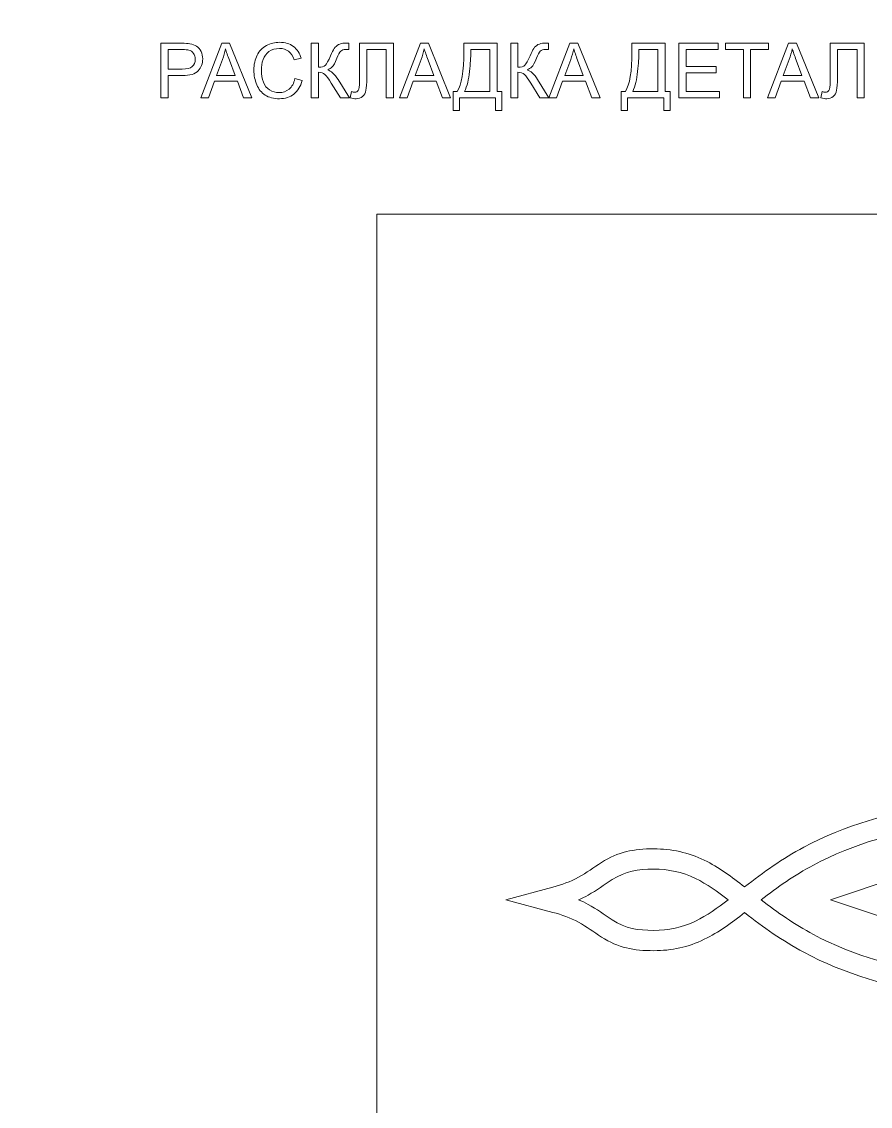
# Model space of a CAD drawing. Header units: millimetres. Extents: x -712 to 738, y -887 to 928.
# Drawn here: x 24.5 to 150.1, y -734.8 to -574.2 of the extents above; entities that cross this region are included whole.
import ezdxf

# ---------------------------------------------------------------- set-up
doc = ezdxf.new("R2010")
doc.units = ezdxf.units.MM
doc.header["$MEASUREMENT"] = 0
doc.layers.add('layer 1', color=7, linetype='Continuous')

msp = doc.modelspace()

# ---------------------------------------------------------------- linework, layer by layer
at = {"layer": 'layer 1', "lineweight": 9}
for points, knots in [([(-681.7377, -887.4186), (-681.7377, -887.4186), (706.7376, -887.4186), (706.7376, -887.4186), (706.7376, -887.4186), (723.657, -887.4186), (737.5, -873.5754), (737.5, -856.6561), (737.5, -856.6561), (737.5, -856.6561), (737.5, 556.8187), (737.5, 556.8187), (737.5, 556.8187), (737.5, 573.7381), (723.657, 587.5812), (706.7376, 587.5812), (706.7376, 587.5812), (706.7376, 587.5812), (-681.7377, 587.5812), (-681.7377, 587.5812), (-681.7377, 587.5812), (-698.657, 587.5812), (-712.5, 573.7381), (-712.5, 556.8187), (-712.5, 556.8187), (-712.5, 556.8187), (-712.5, -856.6561), (-712.5, -856.6561), (-712.5, -856.6561), (-712.5, -873.5754), (-698.657, -887.4186), (-681.7377, -887.4186)], [0, 0, 0, 0, 0.11111111, 0.11111111, 0.11111111, 0.11111111, 0.22222222, 0.22222222, 0.22222222, 0.22222222, 0.33333333, 0.33333333, 0.33333333, 0.33333333, 0.44444444, 0.44444444, 0.44444444, 0.44444444, 0.55555556, 0.55555556, 0.55555556, 0.55555556, 0.66666667, 0.66666667, 0.66666667, 0.66666667, 0.77777778, 0.77777778, 0.77777778, 0.77777778, 1, 1, 1, 1]), ([(77.0649, -882.7402), (77.0649, -882.7402), (537.0649, -882.7402), (537.0649, -882.7402), (537.0649, -882.7402), (537.0649, -882.7402), (537.0649, -602.7402), (537.0649, -602.7402), (537.0649, -602.7402), (537.0649, -602.7402), (77.0649, -602.7402), (77.0649, -602.7402), (77.0649, -602.7402), (77.0649, -602.7402), (77.0649, -882.7402), (77.0649, -882.7402)], [0, 0, 0, 0, 0.2, 0.2, 0.2, 0.2, 0.4, 0.4, 0.4, 0.4, 0.6, 0.6, 0.6, 0.6, 1, 1, 1, 1]), ([(160.0361, -690.192), (160.0361, -690.192), (154.5562, -679.2365), (154.5562, -679.2365), (154.5562, -679.2365), (154.5562, -679.2365), (165.5186, -684.7157), (165.5186, -684.7157), (165.5186, -684.7157), (166.6274, -677.7642), (168.5554, -670.9729), (171.791, -664.9397), (171.791, -664.9397), (173.4936, -661.7649), (175.4693, -658.9936), (177.6601, -656.1786), (177.6601, -656.1786), (176.1891, -654.2993), (174.7439, -652.3634), (173.7098, -650.2229), (173.7098, -650.2229), (172.5522, -647.8268), (172.025, -645.395), (172.025, -642.7351), (172.025, -642.7351), (172.025, -639.7924), (172.4639, -637.4899), (174.0531, -634.9954), (174.0531, -634.9954), (174.7818, -633.8516), (175.5894, -632.8108), (176.2373, -631.6078), (176.2373, -631.6078), (176.8885, -630.3988), (177.3542, -629.1223), (177.704, -627.8071), (177.704, -627.8071), (177.704, -627.8071), (177.7011, -627.8071), (177.7011, -627.8071), (177.7011, -627.8071), (177.7011, -627.8071), (179.5649, -620.8544), (179.5649, -620.8544), (179.5649, -620.8544), (179.5649, -620.8544), (181.4287, -627.8071), (181.4287, -627.8071), (181.4287, -627.8071), (181.4287, -627.8071), (181.4318, -627.8071), (181.4318, -627.8071), (181.4318, -627.8071), (181.7816, -629.1223), (182.2473, -630.3988), (182.8985, -631.6078), (182.8985, -631.6078), (183.5464, -632.8108), (184.354, -633.8516), (185.0827, -634.9954), (185.0827, -634.9954), (186.6719, -637.4899), (187.1108, -639.7924), (187.1108, -642.7351), (187.1108, -642.7351), (187.1108, -645.395), (186.5836, -647.8268), (185.426, -650.2229), (185.426, -650.2229), (184.3919, -652.3634), (182.9467, -654.2993), (181.4757, -656.1786), (181.4757, -656.1786), (183.6665, -658.9936), (185.6422, -661.7649), (187.3448, -664.9397), (187.3448, -664.9397), (190.5799, -670.9721), (192.5079, -677.7623), (193.6168, -684.7128), (193.6168, -684.7128), (193.6168, -684.7128), (204.5736, -679.2365), (204.5736, -679.2365), (204.5736, -679.2365), (204.5736, -679.2365), (199.0939, -690.1921), (199.0939, -690.1921), (199.0939, -690.1921), (206.0473, -691.3006), (212.8404, -693.2277), (218.8753, -696.4619), (218.8753, -696.4619), (222.0512, -698.1639), (224.8236, -700.1388), (227.6395, -702.3289), (227.6395, -702.3289), (229.5195, -700.8584), (231.4562, -699.4138), (233.5974, -698.38), (233.5974, -698.38), (235.9943, -697.2228), (238.4271, -696.6958), (241.0879, -696.6958), (241.0879, -696.6958), (244.0316, -696.6958), (246.335, -697.1346), (248.8304, -698.7232), (248.8304, -698.7232), (249.9746, -699.4517), (251.0157, -700.2589), (252.2191, -700.9066), (252.2191, -700.9066), (253.4286, -701.5575), (254.7056, -702.0231), (256.0213, -702.3727), (256.0213, -702.3727), (256.0213, -702.3727), (256.0213, -702.3728), (256.0213, -702.3728), (256.0213, -702.3728), (256.0213, -702.3728), (262.9765, -704.236), (262.9765, -704.236), (262.9765, -704.236), (262.9765, -704.236), (256.0213, -706.0992), (256.0213, -706.0992), (256.0213, -706.0992), (256.0213, -706.0992), (256.0213, -706.0993), (256.0213, -706.0993), (256.0213, -706.0993), (254.7056, -706.4489), (253.4286, -706.9145), (252.2191, -707.5654), (252.2191, -707.5654), (251.0157, -708.213), (249.9746, -709.0203), (248.8304, -709.7488), (248.8304, -709.7488), (246.335, -711.3374), (244.0316, -711.7762), (241.0879, -711.7762), (241.0879, -711.7762), (238.4271, -711.7762), (235.9943, -711.2492), (233.5974, -710.092), (233.5974, -710.092), (231.4562, -709.0582), (229.5195, -707.6136), (227.6395, -706.1431), (227.6395, -706.1431), (224.8236, -708.3331), (222.0512, -710.3081), (218.8753, -712.0101), (218.8753, -712.0101), (212.8404, -715.2443), (206.0473, -717.1714), (199.0938, -718.2799), (199.0938, -718.2799), (199.0938, -718.2799), (204.5736, -729.2355), (204.5736, -729.2355), (204.5736, -729.2355), (204.5736, -729.2355), (194.2785, -724.0898), (194.2785, -724.0898), (194.2785, -724.0898), (194.2145, -725.1562), (194.1478, -726.2212), (194.0797, -727.2843), (194.0797, -727.2843), (193.4702, -736.7932), (192.6655, -746.2981), (191.7236, -755.7795), (191.7236, -755.7795), (191.0152, -762.9097), (190.2255, -770.034), (189.3319, -777.1435), (189.3319, -777.1435), (188.532, -783.5073), (187.6532, -789.8704), (186.6151, -796.2), (186.6151, -796.2), (185.8211, -801.0419), (184.9469, -805.9595), (183.7644, -810.7227), (183.7644, -810.7227), (183.2993, -812.5957), (182.4921, -815.7619), (181.3995, -817.801), (181.3995, -817.801), (184.6933, -822.0236), (187.1108, -825.5589), (187.1108, -831.3379), (187.1108, -831.3379), (187.1108, -834.2805), (186.6719, -836.5831), (185.0827, -839.0776), (185.0827, -839.0776), (184.354, -840.2213), (183.5464, -841.2621), (182.8985, -842.4651), (182.8985, -842.4651), (182.0172, -844.1013), (181.4755, -845.8613), (181.1015, -847.6733), (181.1015, -847.6733), (181.1015, -847.6733), (179.5649, -854.6261), (179.5649, -854.6261), (179.5649, -854.6261), (179.5649, -854.6261), (178.0343, -847.6733), (178.0343, -847.6733), (178.0343, -847.6733), (177.6603, -845.8613), (177.1186, -844.1013), (176.2373, -842.4651), (176.2373, -842.4651), (175.5894, -841.2621), (174.7818, -840.2213), (174.0531, -839.0776), (174.0531, -839.0776), (172.4639, -836.5831), (172.025, -834.2805), (172.025, -831.3379), (172.025, -831.3379), (172.025, -825.5586), (174.4427, -822.0233), (177.7365, -817.8006), (177.7365, -817.8006), (176.6443, -815.7614), (175.8374, -812.5967), (175.3726, -810.7242), (175.3726, -810.7242), (174.1899, -805.9608), (173.3157, -801.0431), (172.5216, -796.201), (172.5216, -796.201), (171.4833, -789.8713), (170.6045, -783.508), (169.8045, -777.144), (169.8045, -777.144), (168.9108, -770.0343), (168.1209, -762.9097), (167.4125, -755.7793), (167.4125, -755.7793), (166.4705, -746.2981), (165.6657, -736.7933), (165.0561, -727.2846), (165.0561, -727.2846), (164.9879, -726.2204), (164.9212, -725.1543), (164.857, -724.0869), (164.857, -724.0869), (164.857, -724.0869), (154.5562, -729.2355), (154.5562, -729.2355), (154.5562, -729.2355), (154.5562, -729.2355), (160.0361, -718.2799), (160.0361, -718.2799), (160.0361, -718.2799), (153.0826, -717.1713), (146.2894, -715.2443), (140.2545, -712.0101), (140.2545, -712.0101), (137.0786, -710.3081), (134.3062, -708.3331), (131.4903, -706.1431), (131.4903, -706.1431), (129.6103, -707.6136), (127.6736, -709.0582), (125.5324, -710.092), (125.5324, -710.092), (123.1355, -711.2492), (120.7027, -711.7762), (118.0419, -711.7762), (118.0419, -711.7762), (115.0982, -711.7762), (112.7948, -711.3374), (110.2994, -709.7488), (110.2994, -709.7488), (109.1552, -709.0203), (108.1141, -708.213), (106.9107, -707.5654), (106.9107, -707.5654), (105.7012, -706.9145), (104.4242, -706.4489), (103.1085, -706.0993), (103.1085, -706.0993), (103.1085, -706.0993), (103.1085, -706.0992), (103.1085, -706.0992), (103.1085, -706.0992), (103.1085, -706.0992), (96.1533, -704.236), (96.1533, -704.236), (96.1533, -704.236), (96.1533, -704.236), (103.1085, -702.3728), (103.1085, -702.3728), (103.1085, -702.3728), (103.1085, -702.3728), (103.1085, -702.3727), (103.1085, -702.3727), (103.1085, -702.3727), (104.4242, -702.0231), (105.7012, -701.5575), (106.9107, -700.9066), (106.9107, -700.9066), (108.1141, -700.2589), (109.1552, -699.4517), (110.2994, -698.7232), (110.2994, -698.7232), (112.7948, -697.1346), (115.0982, -696.6958), (118.0419, -696.6958), (118.0419, -696.6958), (120.7027, -696.6958), (123.1355, -697.2228), (125.5324, -698.38), (125.5324, -698.38), (127.6736, -699.4138), (129.6103, -700.8584), (131.4903, -702.3289), (131.4903, -702.3289), (134.3062, -700.1388), (137.0786, -698.1639), (140.2545, -696.4619), (140.2545, -696.4619), (146.2895, -693.2277), (153.0827, -691.3005), (160.0361, -690.192)], [0, 0, 0, 0, 0.01176471, 0.01176471, 0.01176471, 0.01176471, 0.02352941, 0.02352941, 0.02352941, 0.02352941, 0.03529412, 0.03529412, 0.03529412, 0.03529412, 0.04705882, 0.04705882, 0.04705882, 0.04705882, 0.05882353, 0.05882353, 0.05882353, 0.05882353, 0.07058824, 0.07058824, 0.07058824, 0.07058824, 0.08235294, 0.08235294, 0.08235294, 0.08235294, 0.09411765, 0.09411765, 0.09411765, 0.09411765, 0.10588235, 0.10588235, 0.10588235, 0.10588235, 0.11764706, 0.11764706, 0.11764706, 0.11764706, 0.12941176, 0.12941176, 0.12941176, 0.12941176, 0.14117647, 0.14117647, 0.14117647, 0.14117647, 0.15294118, 0.15294118, 0.15294118, 0.15294118, 0.16470588, 0.16470588, 0.16470588, 0.16470588, 0.17647059, 0.17647059, 0.17647059, 0.17647059, 0.18823529, 0.18823529, 0.18823529, 0.18823529, 0.2, 0.2, 0.2, 0.2, 0.21176471, 0.21176471, 0.21176471, 0.21176471, 0.22352941, 0.22352941, 0.22352941, 0.22352941, 0.23529412, 0.23529412, 0.23529412, 0.23529412, 0.24705882, 0.24705882, 0.24705882, 0.24705882, 0.25882353, 0.25882353, 0.25882353, 0.25882353, 0.27058824, 0.27058824, 0.27058824, 0.27058824, 0.28235294, 0.28235294, 0.28235294, 0.28235294, 0.29411765, 0.29411765, 0.29411765, 0.29411765, 0.30588235, 0.30588235, 0.30588235, 0.30588235, 0.31764706, 0.31764706, 0.31764706, 0.31764706, 0.32941176, 0.32941176, 0.32941176, 0.32941176, 0.34117647, 0.34117647, 0.34117647, 0.34117647, 0.35294118, 0.35294118, 0.35294118, 0.35294118, 0.36470588, 0.36470588, 0.36470588, 0.36470588, 0.37647059, 0.37647059, 0.37647059, 0.37647059, 0.38823529, 0.38823529, 0.38823529, 0.38823529, 0.4, 0.4, 0.4, 0.4, 0.41176471, 0.41176471, 0.41176471, 0.41176471, 0.42352941, 0.42352941, 0.42352941, 0.42352941, 0.43529412, 0.43529412, 0.43529412, 0.43529412, 0.44705882, 0.44705882, 0.44705882, 0.44705882, 0.45882353, 0.45882353, 0.45882353, 0.45882353, 0.47058824, 0.47058824, 0.47058824, 0.47058824, 0.48235294, 0.48235294, 0.48235294, 0.48235294, 0.49411765, 0.49411765, 0.49411765, 0.49411765, 0.50588235, 0.50588235, 0.50588235, 0.50588235, 0.51764706, 0.51764706, 0.51764706, 0.51764706, 0.52941176, 0.52941176, 0.52941176, 0.52941176, 0.54117647, 0.54117647, 0.54117647, 0.54117647, 0.55294118, 0.55294118, 0.55294118, 0.55294118, 0.56470588, 0.56470588, 0.56470588, 0.56470588, 0.57647059, 0.57647059, 0.57647059, 0.57647059, 0.58823529, 0.58823529, 0.58823529, 0.58823529, 0.6, 0.6, 0.6, 0.6, 0.61176471, 0.61176471, 0.61176471, 0.61176471, 0.62352941, 0.62352941, 0.62352941, 0.62352941, 0.63529412, 0.63529412, 0.63529412, 0.63529412, 0.64705882, 0.64705882, 0.64705882, 0.64705882, 0.65882353, 0.65882353, 0.65882353, 0.65882353, 0.67058824, 0.67058824, 0.67058824, 0.67058824, 0.68235294, 0.68235294, 0.68235294, 0.68235294, 0.69411765, 0.69411765, 0.69411765, 0.69411765, 0.70588235, 0.70588235, 0.70588235, 0.70588235, 0.71764706, 0.71764706, 0.71764706, 0.71764706, 0.72941176, 0.72941176, 0.72941176, 0.72941176, 0.74117647, 0.74117647, 0.74117647, 0.74117647, 0.75294118, 0.75294118, 0.75294118, 0.75294118, 0.76470588, 0.76470588, 0.76470588, 0.76470588, 0.77647059, 0.77647059, 0.77647059, 0.77647059, 0.78823529, 0.78823529, 0.78823529, 0.78823529, 0.8, 0.8, 0.8, 0.8, 0.81176471, 0.81176471, 0.81176471, 0.81176471, 0.82352941, 0.82352941, 0.82352941, 0.82352941, 0.83529412, 0.83529412, 0.83529412, 0.83529412, 0.84705882, 0.84705882, 0.84705882, 0.84705882, 0.85882353, 0.85882353, 0.85882353, 0.85882353, 0.87058824, 0.87058824, 0.87058824, 0.87058824, 0.88235294, 0.88235294, 0.88235294, 0.88235294, 0.89411765, 0.89411765, 0.89411765, 0.89411765, 0.90588235, 0.90588235, 0.90588235, 0.90588235, 0.91764706, 0.91764706, 0.91764706, 0.91764706, 0.92941176, 0.92941176, 0.92941176, 0.92941176, 0.94117647, 0.94117647, 0.94117647, 0.94117647, 0.95294118, 0.95294118, 0.95294118, 0.95294118, 0.96470588, 0.96470588, 0.96470588, 0.96470588, 0.97647059, 0.97647059, 0.97647059, 0.97647059, 1, 1, 1, 1]), ([(163.7946, -697.706), (163.7946, -697.706), (161.4456, -693.0098), (161.4456, -693.0098), (161.4456, -693.0098), (154.4834, -694.0427), (147.6591, -695.8976), (141.6724, -699.1059), (141.6724, -699.1059), (138.8737, -700.6057), (136.4064, -702.3335), (133.929, -704.236), (133.929, -704.236), (136.4064, -706.1385), (138.8737, -707.8663), (141.6724, -709.3661), (141.6724, -709.3661), (147.6591, -712.5743), (154.4834, -714.4295), (161.4455, -715.4625), (161.4455, -715.4625), (161.4455, -715.4625), (163.7946, -710.766), (163.7946, -710.766), (163.7946, -710.766), (163.7946, -710.766), (144.1975, -704.2361), (144.1975, -704.2361), (144.1975, -704.2361), (144.1975, -704.2361), (163.7946, -697.706), (163.7946, -697.706)], [0, 0, 0, 0, 0.11111111, 0.11111111, 0.11111111, 0.11111111, 0.22222222, 0.22222222, 0.22222222, 0.22222222, 0.33333333, 0.33333333, 0.33333333, 0.33333333, 0.44444444, 0.44444444, 0.44444444, 0.44444444, 0.55555556, 0.55555556, 0.55555556, 0.55555556, 0.66666667, 0.66666667, 0.66666667, 0.66666667, 0.77777778, 0.77777778, 0.77777778, 0.77777778, 1, 1, 1, 1]), ([(106.9077, -704.236), (107.3901, -704.4438), (107.8656, -704.6722), (108.3333, -704.924), (108.3333, -704.924), (109.6161, -705.6144), (110.6979, -706.4458), (111.9116, -707.2185), (111.9116, -707.2185), (113.9101, -708.4907), (115.6815, -708.7762), (118.0419, -708.7762), (118.0419, -708.7762), (120.2508, -708.7762), (122.2375, -708.3512), (124.2273, -707.3906), (124.2273, -707.3906), (125.9271, -706.57), (127.5272, -705.4208), (129.0594, -704.236), (129.0594, -704.236), (127.5272, -703.0512), (125.9271, -701.902), (124.2273, -701.0814), (124.2273, -701.0814), (122.2375, -700.1207), (120.2508, -699.6958), (118.0419, -699.6958), (118.0419, -699.6958), (115.6815, -699.6958), (113.9101, -699.9813), (111.9116, -701.2535), (111.9116, -701.2535), (110.6979, -702.0262), (109.6161, -702.8576), (108.3333, -703.548), (108.3333, -703.548), (107.8656, -703.7998), (107.3901, -704.0282), (106.9077, -704.236)], [0, 0, 0, 0, 0.09090909, 0.09090909, 0.09090909, 0.09090909, 0.18181818, 0.18181818, 0.18181818, 0.18181818, 0.27272727, 0.27272727, 0.27272727, 0.27272727, 0.36363636, 0.36363636, 0.36363636, 0.36363636, 0.45454545, 0.45454545, 0.45454545, 0.45454545, 0.54545455, 0.54545455, 0.54545455, 0.54545455, 0.63636364, 0.63636364, 0.63636364, 0.63636364, 0.72727273, 0.72727273, 0.72727273, 0.72727273, 0.81818182, 0.81818182, 0.81818182, 0.81818182, 1, 1, 1, 1])]:
    msp.add_open_spline(points, degree=3, knots=knots, dxfattribs=at)
at = {"layer": 'layer 1', "color": 250, "lineweight": 9}
for points, knots in [([(45.1061, -585.4953), (45.1061, -585.4953), (45.1061, -577.4124), (45.1061, -577.4124), (45.1061, -577.4124), (45.1061, -577.4124), (48.1579, -577.4124), (48.1579, -577.4124), (48.1579, -577.4124), (48.6941, -577.4124), (49.1043, -577.4388), (49.3884, -577.4896), (49.3884, -577.4896), (49.7854, -577.5554), (50.1184, -577.6815), (50.3875, -577.8659), (50.3875, -577.8659), (50.6565, -578.0522), (50.8729, -578.3118), (51.0366, -578.6448), (51.0366, -578.6448), (51.2003, -578.9778), (51.2812, -579.3447), (51.2812, -579.7455), (51.2812, -579.7455), (51.2812, -580.4303), (51.0629, -581.0117), (50.6245, -581.4859), (50.6245, -581.4859), (50.188, -581.9619), (49.3959, -582.1989), (48.252, -582.1989), (48.252, -582.1989), (48.252, -582.1989), (46.1786, -582.1989), (46.1786, -582.1989), (46.1786, -582.1989), (46.1786, -582.1989), (46.1786, -585.4953), (46.1786, -585.4953), (46.1786, -585.4953), (46.1786, -585.4953), (45.1061, -585.4953), (45.1061, -585.4953)], [0, 0, 0, 0, 0.08333333, 0.08333333, 0.08333333, 0.08333333, 0.16666667, 0.16666667, 0.16666667, 0.16666667, 0.25, 0.25, 0.25, 0.25, 0.33333333, 0.33333333, 0.33333333, 0.33333333, 0.41666667, 0.41666667, 0.41666667, 0.41666667, 0.5, 0.5, 0.5, 0.5, 0.58333333, 0.58333333, 0.58333333, 0.58333333, 0.66666667, 0.66666667, 0.66666667, 0.66666667, 0.75, 0.75, 0.75, 0.75, 0.83333333, 0.83333333, 0.83333333, 0.83333333, 1, 1, 1, 1]), ([(50.9952, -585.4953), (50.9952, -585.4953), (54.0959, -577.4124), (54.0959, -577.4124), (54.0959, -577.4124), (54.0959, -577.4124), (55.2718, -577.4124), (55.2718, -577.4124), (55.2718, -577.4124), (55.2718, -577.4124), (58.5625, -585.4953), (58.5625, -585.4953), (58.5625, -585.4953), (58.5625, -585.4953), (57.3452, -585.4953), (57.3452, -585.4953), (57.3452, -585.4953), (57.3452, -585.4953), (56.4101, -583.0456), (56.4101, -583.0456), (56.4101, -583.0456), (56.4101, -583.0456), (53.0065, -583.0456), (53.0065, -583.0456), (53.0065, -583.0456), (53.0065, -583.0456), (52.1297, -585.4953), (52.1297, -585.4953), (52.1297, -585.4953), (52.1297, -585.4953), (50.9952, -585.4953), (50.9952, -585.4953)], [0, 0, 0, 0, 0.11111111, 0.11111111, 0.11111111, 0.11111111, 0.22222222, 0.22222222, 0.22222222, 0.22222222, 0.33333333, 0.33333333, 0.33333333, 0.33333333, 0.44444444, 0.44444444, 0.44444444, 0.44444444, 0.55555556, 0.55555556, 0.55555556, 0.55555556, 0.66666667, 0.66666667, 0.66666667, 0.66666667, 0.77777778, 0.77777778, 0.77777778, 0.77777778, 1, 1, 1, 1]), ([(64.92, -582.6599), (64.92, -582.6599), (65.9924, -582.9308), (65.9924, -582.9308), (65.9924, -582.9308), (65.7685, -583.8095), (65.3659, -584.4774), (64.7845, -584.9384), (64.7845, -584.9384), (64.2031, -585.3993), (63.4919, -585.6308), (62.6509, -585.6308), (62.6509, -585.6308), (61.7817, -585.6308), (61.0742, -585.4539), (60.5286, -585.0983), (60.5286, -585.0983), (59.983, -584.7446), (59.569, -584.2309), (59.2849, -583.5593), (59.2849, -583.5593), (59.0008, -582.8857), (58.8578, -582.1651), (58.8578, -581.3937), (58.8578, -581.3937), (58.8578, -580.5526), (59.0178, -579.8189), (59.3395, -579.1923), (59.3395, -579.1923), (59.6612, -578.5658), (60.1184, -578.0898), (60.7111, -577.7643), (60.7111, -577.7643), (61.3038, -577.4388), (61.9566, -577.277), (62.6678, -577.277), (62.6678, -577.277), (63.4769, -577.277), (64.1561, -577.4821), (64.7055, -577.8941), (64.7055, -577.8941), (65.2568, -578.3062), (65.6406, -578.8838), (65.857, -579.6288), (65.857, -579.6288), (65.857, -579.6288), (64.8071, -579.8772), (64.8071, -579.8772), (64.8071, -579.8772), (64.6208, -579.2902), (64.348, -578.8612), (63.9924, -578.594), (63.9924, -578.594), (63.6368, -578.325), (63.189, -578.1914), (62.649, -578.1914), (62.649, -578.1914), (62.03, -578.1914), (61.5107, -578.34), (61.0949, -578.6373), (61.0949, -578.6373), (60.6791, -578.9346), (60.3856, -579.3353), (60.2182, -579.8358), (60.2182, -579.8358), (60.0488, -580.3382), (59.9642, -580.8556), (59.9642, -581.388), (59.9642, -581.388), (59.9642, -582.0748), (60.0639, -582.675), (60.2633, -583.1867), (60.2633, -583.1867), (60.4628, -583.7004), (60.7732, -584.0823), (61.1946, -584.3363), (61.1946, -584.3363), (61.6161, -584.5903), (62.0714, -584.7164), (62.5625, -584.7164), (62.5625, -584.7164), (63.1608, -584.7164), (63.665, -584.5433), (64.079, -584.199), (64.079, -584.199), (64.4929, -583.8528), (64.7732, -583.341), (64.92, -582.6599)], [0, 0, 0, 0, 0.04347826, 0.04347826, 0.04347826, 0.04347826, 0.08695652, 0.08695652, 0.08695652, 0.08695652, 0.13043478, 0.13043478, 0.13043478, 0.13043478, 0.17391304, 0.17391304, 0.17391304, 0.17391304, 0.2173913, 0.2173913, 0.2173913, 0.2173913, 0.26086957, 0.26086957, 0.26086957, 0.26086957, 0.30434783, 0.30434783, 0.30434783, 0.30434783, 0.34782609, 0.34782609, 0.34782609, 0.34782609, 0.39130435, 0.39130435, 0.39130435, 0.39130435, 0.43478261, 0.43478261, 0.43478261, 0.43478261, 0.47826087, 0.47826087, 0.47826087, 0.47826087, 0.52173913, 0.52173913, 0.52173913, 0.52173913, 0.56521739, 0.56521739, 0.56521739, 0.56521739, 0.60869565, 0.60869565, 0.60869565, 0.60869565, 0.65217391, 0.65217391, 0.65217391, 0.65217391, 0.69565217, 0.69565217, 0.69565217, 0.69565217, 0.73913043, 0.73913043, 0.73913043, 0.73913043, 0.7826087, 0.7826087, 0.7826087, 0.7826087, 0.82608696, 0.82608696, 0.82608696, 0.82608696, 0.86956522, 0.86956522, 0.86956522, 0.86956522, 0.91304348, 0.91304348, 0.91304348, 0.91304348, 1, 1, 1, 1]), ([(67.3377, -577.4124), (67.3377, -577.4124), (68.4102, -577.4124), (68.4102, -577.4124), (68.4102, -577.4124), (68.4102, -577.4124), (68.4102, -580.9572), (68.4102, -580.9572), (68.4102, -580.9572), (68.8975, -580.9572), (69.2418, -580.8612), (69.4393, -580.6712), (69.4393, -580.6712), (69.6388, -580.4811), (69.8909, -580.0258), (70.1995, -579.3033), (70.1995, -579.3033), (70.4234, -578.7709), (70.6077, -578.3965), (70.7545, -578.1782), (70.7545, -578.1782), (70.8994, -577.9581), (71.1063, -577.7737), (71.3754, -577.6251), (71.3754, -577.6251), (71.6426, -577.4764), (71.9398, -577.4012), (72.2634, -577.4012), (72.2634, -577.4012), (72.6755, -577.4012), (72.8919, -577.4049), (72.9144, -577.4124), (72.9144, -577.4124), (72.9144, -577.4124), (72.9144, -578.3381), (72.9144, -578.3381), (72.9144, -578.3381), (72.8768, -578.3381), (72.8053, -578.3363), (72.7, -578.3325), (72.7, -578.3325), (72.5814, -578.3287), (72.5099, -578.3268), (72.4836, -578.3268), (72.4836, -578.3268), (72.143, -578.3268), (71.889, -578.4096), (71.7235, -578.5752), (71.7235, -578.5752), (71.5541, -578.7408), (71.3622, -579.0945), (71.144, -579.6345), (71.144, -579.6345), (70.873, -580.3193), (70.6435, -580.7521), (70.4553, -580.9308), (70.4553, -580.9308), (70.2691, -581.1077), (70.0433, -581.2507), (69.7837, -581.3579), (69.7837, -581.3579), (70.3048, -581.5009), (70.8203, -581.9845), (71.3283, -582.8048), (71.3283, -582.8048), (71.3283, -582.8048), (72.9935, -585.4953), (72.9935, -585.4953), (72.9935, -585.4953), (72.9935, -585.4953), (71.6651, -585.4953), (71.6651, -585.4953), (71.6651, -585.4953), (71.6651, -585.4953), (70.3086, -583.3053), (70.3086, -583.3053), (70.3086, -583.3053), (69.9379, -582.6975), (69.6275, -582.2798), (69.3791, -582.0541), (69.3791, -582.0541), (69.1289, -581.8264), (68.8072, -581.7135), (68.4102, -581.7135), (68.4102, -581.7135), (68.4102, -581.7135), (68.4102, -585.4953), (68.4102, -585.4953), (68.4102, -585.4953), (68.4102, -585.4953), (67.3377, -585.4953), (67.3377, -585.4953), (67.3377, -585.4953), (67.3377, -585.4953), (67.3377, -577.4124), (67.3377, -577.4124)], [0, 0, 0, 0, 0.04, 0.04, 0.04, 0.04, 0.08, 0.08, 0.08, 0.08, 0.12, 0.12, 0.12, 0.12, 0.16, 0.16, 0.16, 0.16, 0.2, 0.2, 0.2, 0.2, 0.24, 0.24, 0.24, 0.24, 0.28, 0.28, 0.28, 0.28, 0.32, 0.32, 0.32, 0.32, 0.36, 0.36, 0.36, 0.36, 0.4, 0.4, 0.4, 0.4, 0.44, 0.44, 0.44, 0.44, 0.48, 0.48, 0.48, 0.48, 0.52, 0.52, 0.52, 0.52, 0.56, 0.56, 0.56, 0.56, 0.6, 0.6, 0.6, 0.6, 0.64, 0.64, 0.64, 0.64, 0.68, 0.68, 0.68, 0.68, 0.72, 0.72, 0.72, 0.72, 0.76, 0.76, 0.76, 0.76, 0.8, 0.8, 0.8, 0.8, 0.84, 0.84, 0.84, 0.84, 0.88, 0.88, 0.88, 0.88, 0.92, 0.92, 0.92, 0.92, 1, 1, 1, 1]), ([(74.4893, -577.4124), (74.4893, -577.4124), (79.5354, -577.4124), (79.5354, -577.4124), (79.5354, -577.4124), (79.5354, -577.4124), (79.5354, -585.4953), (79.5354, -585.4953), (79.5354, -585.4953), (79.5354, -585.4953), (78.4629, -585.4953), (78.4629, -585.4953), (78.4629, -585.4953), (78.4629, -585.4953), (78.4629, -578.3607), (78.4629, -578.3607), (78.4629, -578.3607), (78.4629, -578.3607), (75.5617, -578.3607), (75.5617, -578.3607), (75.5617, -578.3607), (75.5617, -578.3607), (75.5617, -582.5244), (75.5617, -582.5244), (75.5617, -582.5244), (75.5617, -583.3711), (75.5222, -583.9901), (75.4432, -584.3833), (75.4432, -584.3833), (75.3641, -584.7785), (75.1967, -585.0833), (74.9427, -585.3034), (74.9427, -585.3034), (74.6887, -585.5216), (74.3651, -585.6308), (73.9756, -585.6308), (73.9756, -585.6308), (73.7385, -585.6308), (73.4544, -585.5818), (73.1233, -585.484), (73.1233, -585.484), (73.1233, -585.484), (73.3152, -584.5357), (73.3152, -584.5357), (73.3152, -584.5357), (73.4902, -584.6261), (73.6407, -584.6712), (73.7649, -584.6712), (73.7649, -584.6712), (74.0057, -584.6712), (74.1882, -584.5809), (74.3086, -584.3984), (74.3086, -584.3984), (74.429, -584.2159), (74.4893, -583.7869), (74.4893, -583.1096), (74.4893, -583.1096), (74.4893, -583.1096), (74.4893, -577.4124), (74.4893, -577.4124)], [0, 0, 0, 0, 0.0625, 0.0625, 0.0625, 0.0625, 0.125, 0.125, 0.125, 0.125, 0.1875, 0.1875, 0.1875, 0.1875, 0.25, 0.25, 0.25, 0.25, 0.3125, 0.3125, 0.3125, 0.3125, 0.375, 0.375, 0.375, 0.375, 0.4375, 0.4375, 0.4375, 0.4375, 0.5, 0.5, 0.5, 0.5, 0.5625, 0.5625, 0.5625, 0.5625, 0.625, 0.625, 0.625, 0.625, 0.6875, 0.6875, 0.6875, 0.6875, 0.75, 0.75, 0.75, 0.75, 0.8125, 0.8125, 0.8125, 0.8125, 0.875, 0.875, 0.875, 0.875, 1, 1, 1, 1]), ([(80.4141, -585.4953), (80.4141, -585.4953), (83.5148, -577.4124), (83.5148, -577.4124), (83.5148, -577.4124), (83.5148, -577.4124), (84.6907, -577.4124), (84.6907, -577.4124), (84.6907, -577.4124), (84.6907, -577.4124), (87.9814, -585.4953), (87.9814, -585.4953), (87.9814, -585.4953), (87.9814, -585.4953), (86.7641, -585.4953), (86.7641, -585.4953), (86.7641, -585.4953), (86.7641, -585.4953), (85.829, -583.0456), (85.829, -583.0456), (85.829, -583.0456), (85.829, -583.0456), (82.4254, -583.0456), (82.4254, -583.0456), (82.4254, -583.0456), (82.4254, -583.0456), (81.5486, -585.4953), (81.5486, -585.4953), (81.5486, -585.4953), (81.5486, -585.4953), (80.4141, -585.4953), (80.4141, -585.4953)], [0, 0, 0, 0, 0.11111111, 0.11111111, 0.11111111, 0.11111111, 0.22222222, 0.22222222, 0.22222222, 0.22222222, 0.33333333, 0.33333333, 0.33333333, 0.33333333, 0.44444444, 0.44444444, 0.44444444, 0.44444444, 0.55555556, 0.55555556, 0.55555556, 0.55555556, 0.66666667, 0.66666667, 0.66666667, 0.66666667, 0.77777778, 0.77777778, 0.77777778, 0.77777778, 1, 1, 1, 1]), ([(89.9381, -577.4124), (89.9381, -577.4124), (94.8601, -577.4124), (94.8601, -577.4124), (94.8601, -577.4124), (94.8601, -577.4124), (94.8601, -584.547), (94.8601, -584.547), (94.8601, -584.547), (94.8601, -584.547), (95.5826, -584.547), (95.5826, -584.547), (95.5826, -584.547), (95.5826, -584.547), (95.5826, -587.3805), (95.5826, -587.3805), (95.5826, -587.3805), (95.5826, -587.3805), (94.6343, -587.3805), (94.6343, -587.3805), (94.6343, -587.3805), (94.6343, -587.3805), (94.6343, -585.4953), (94.6343, -585.4953), (94.6343, -585.4953), (94.6343, -585.4953), (89.2834, -585.4953), (89.2834, -585.4953), (89.2834, -585.4953), (89.2834, -585.4953), (89.2834, -587.3805), (89.2834, -587.3805), (89.2834, -587.3805), (89.2834, -587.3805), (88.3351, -587.3805), (88.3351, -587.3805), (88.3351, -587.3805), (88.3351, -587.3805), (88.3351, -584.547), (88.3351, -584.547), (88.3351, -584.547), (88.3351, -584.547), (88.956, -584.547), (88.956, -584.547), (88.956, -584.547), (89.6107, -583.5649), (89.9381, -581.5799), (89.9381, -578.594), (89.9381, -578.594), (89.9381, -578.594), (89.9381, -577.4124), (89.9381, -577.4124)], [0, 0, 0, 0, 0.07142857, 0.07142857, 0.07142857, 0.07142857, 0.14285714, 0.14285714, 0.14285714, 0.14285714, 0.21428571, 0.21428571, 0.21428571, 0.21428571, 0.28571429, 0.28571429, 0.28571429, 0.28571429, 0.35714286, 0.35714286, 0.35714286, 0.35714286, 0.42857143, 0.42857143, 0.42857143, 0.42857143, 0.5, 0.5, 0.5, 0.5, 0.57142857, 0.57142857, 0.57142857, 0.57142857, 0.64285714, 0.64285714, 0.64285714, 0.64285714, 0.71428571, 0.71428571, 0.71428571, 0.71428571, 0.78571429, 0.78571429, 0.78571429, 0.78571429, 0.85714286, 0.85714286, 0.85714286, 0.85714286, 1, 1, 1, 1]), ([(96.8714, -577.4124), (96.8714, -577.4124), (97.9439, -577.4124), (97.9439, -577.4124), (97.9439, -577.4124), (97.9439, -577.4124), (97.9439, -580.9572), (97.9439, -580.9572), (97.9439, -580.9572), (98.4312, -580.9572), (98.7755, -580.8612), (98.973, -580.6712), (98.973, -580.6712), (99.1725, -580.4811), (99.4246, -580.0258), (99.7332, -579.3033), (99.7332, -579.3033), (99.9571, -578.7709), (100.1414, -578.3965), (100.2882, -578.1782), (100.2882, -578.1782), (100.4331, -577.9581), (100.64, -577.7737), (100.9091, -577.6251), (100.9091, -577.6251), (101.1763, -577.4764), (101.4735, -577.4012), (101.7971, -577.4012), (101.7971, -577.4012), (102.2092, -577.4012), (102.4256, -577.4049), (102.4481, -577.4124), (102.4481, -577.4124), (102.4481, -577.4124), (102.4481, -578.3381), (102.4481, -578.3381), (102.4481, -578.3381), (102.4105, -578.3381), (102.339, -578.3363), (102.2337, -578.3325), (102.2337, -578.3325), (102.1151, -578.3287), (102.0436, -578.3268), (102.0173, -578.3268), (102.0173, -578.3268), (101.6767, -578.3268), (101.4227, -578.4096), (101.2572, -578.5752), (101.2572, -578.5752), (101.0878, -578.7408), (100.8959, -579.0945), (100.6777, -579.6345), (100.6777, -579.6345), (100.4067, -580.3193), (100.1772, -580.7521), (99.989, -580.9308), (99.989, -580.9308), (99.8028, -581.1077), (99.577, -581.2507), (99.3174, -581.3579), (99.3174, -581.3579), (99.8385, -581.5009), (100.354, -581.9845), (100.862, -582.8048), (100.862, -582.8048), (100.862, -582.8048), (102.5272, -585.4953), (102.5272, -585.4953), (102.5272, -585.4953), (102.5272, -585.4953), (101.1988, -585.4953), (101.1988, -585.4953), (101.1988, -585.4953), (101.1988, -585.4953), (99.8423, -583.3053), (99.8423, -583.3053), (99.8423, -583.3053), (99.4716, -582.6975), (99.1612, -582.2798), (98.9128, -582.0541), (98.9128, -582.0541), (98.6626, -581.8264), (98.3409, -581.7135), (97.9439, -581.7135), (97.9439, -581.7135), (97.9439, -581.7135), (97.9439, -585.4953), (97.9439, -585.4953), (97.9439, -585.4953), (97.9439, -585.4953), (96.8714, -585.4953), (96.8714, -585.4953), (96.8714, -585.4953), (96.8714, -585.4953), (96.8714, -577.4124), (96.8714, -577.4124)], [0, 0, 0, 0, 0.04, 0.04, 0.04, 0.04, 0.08, 0.08, 0.08, 0.08, 0.12, 0.12, 0.12, 0.12, 0.16, 0.16, 0.16, 0.16, 0.2, 0.2, 0.2, 0.2, 0.24, 0.24, 0.24, 0.24, 0.28, 0.28, 0.28, 0.28, 0.32, 0.32, 0.32, 0.32, 0.36, 0.36, 0.36, 0.36, 0.4, 0.4, 0.4, 0.4, 0.44, 0.44, 0.44, 0.44, 0.48, 0.48, 0.48, 0.48, 0.52, 0.52, 0.52, 0.52, 0.56, 0.56, 0.56, 0.56, 0.6, 0.6, 0.6, 0.6, 0.64, 0.64, 0.64, 0.64, 0.68, 0.68, 0.68, 0.68, 0.72, 0.72, 0.72, 0.72, 0.76, 0.76, 0.76, 0.76, 0.8, 0.8, 0.8, 0.8, 0.84, 0.84, 0.84, 0.84, 0.88, 0.88, 0.88, 0.88, 0.92, 0.92, 0.92, 0.92, 1, 1, 1, 1]), ([(102.5385, -585.4953), (102.5385, -585.4953), (105.6392, -577.4124), (105.6392, -577.4124), (105.6392, -577.4124), (105.6392, -577.4124), (106.8151, -577.4124), (106.8151, -577.4124), (106.8151, -577.4124), (106.8151, -577.4124), (110.1058, -585.4953), (110.1058, -585.4953), (110.1058, -585.4953), (110.1058, -585.4953), (108.8885, -585.4953), (108.8885, -585.4953), (108.8885, -585.4953), (108.8885, -585.4953), (107.9534, -583.0456), (107.9534, -583.0456), (107.9534, -583.0456), (107.9534, -583.0456), (104.5498, -583.0456), (104.5498, -583.0456), (104.5498, -583.0456), (104.5498, -583.0456), (103.673, -585.4953), (103.673, -585.4953), (103.673, -585.4953), (103.673, -585.4953), (102.5385, -585.4953), (102.5385, -585.4953)], [0, 0, 0, 0, 0.11111111, 0.11111111, 0.11111111, 0.11111111, 0.22222222, 0.22222222, 0.22222222, 0.22222222, 0.33333333, 0.33333333, 0.33333333, 0.33333333, 0.44444444, 0.44444444, 0.44444444, 0.44444444, 0.55555556, 0.55555556, 0.55555556, 0.55555556, 0.66666667, 0.66666667, 0.66666667, 0.66666667, 0.77777778, 0.77777778, 0.77777778, 0.77777778, 1, 1, 1, 1]), ([(114.8245, -577.4124), (114.8245, -577.4124), (119.7465, -577.4124), (119.7465, -577.4124), (119.7465, -577.4124), (119.7465, -577.4124), (119.7465, -584.547), (119.7465, -584.547), (119.7465, -584.547), (119.7465, -584.547), (120.469, -584.547), (120.469, -584.547), (120.469, -584.547), (120.469, -584.547), (120.469, -587.3805), (120.469, -587.3805), (120.469, -587.3805), (120.469, -587.3805), (119.5207, -587.3805), (119.5207, -587.3805), (119.5207, -587.3805), (119.5207, -587.3805), (119.5207, -585.4953), (119.5207, -585.4953), (119.5207, -585.4953), (119.5207, -585.4953), (114.1698, -585.4953), (114.1698, -585.4953), (114.1698, -585.4953), (114.1698, -585.4953), (114.1698, -587.3805), (114.1698, -587.3805), (114.1698, -587.3805), (114.1698, -587.3805), (113.2215, -587.3805), (113.2215, -587.3805), (113.2215, -587.3805), (113.2215, -587.3805), (113.2215, -584.547), (113.2215, -584.547), (113.2215, -584.547), (113.2215, -584.547), (113.8424, -584.547), (113.8424, -584.547), (113.8424, -584.547), (114.4971, -583.5649), (114.8245, -581.5799), (114.8245, -578.594), (114.8245, -578.594), (114.8245, -578.594), (114.8245, -577.4124), (114.8245, -577.4124)], [0, 0, 0, 0, 0.07142857, 0.07142857, 0.07142857, 0.07142857, 0.14285714, 0.14285714, 0.14285714, 0.14285714, 0.21428571, 0.21428571, 0.21428571, 0.21428571, 0.28571429, 0.28571429, 0.28571429, 0.28571429, 0.35714286, 0.35714286, 0.35714286, 0.35714286, 0.42857143, 0.42857143, 0.42857143, 0.42857143, 0.5, 0.5, 0.5, 0.5, 0.57142857, 0.57142857, 0.57142857, 0.57142857, 0.64285714, 0.64285714, 0.64285714, 0.64285714, 0.71428571, 0.71428571, 0.71428571, 0.71428571, 0.78571429, 0.78571429, 0.78571429, 0.78571429, 0.85714286, 0.85714286, 0.85714286, 0.85714286, 1, 1, 1, 1]), ([(121.7578, -585.4953), (121.7578, -585.4953), (121.7578, -577.4124), (121.7578, -577.4124), (121.7578, -577.4124), (121.7578, -577.4124), (127.5942, -577.4124), (127.5942, -577.4124), (127.5942, -577.4124), (127.5942, -577.4124), (127.5942, -578.3607), (127.5942, -578.3607), (127.5942, -578.3607), (127.5942, -578.3607), (122.8303, -578.3607), (122.8303, -578.3607), (122.8303, -578.3607), (122.8303, -578.3607), (122.8303, -580.8443), (122.8303, -580.8443), (122.8303, -580.8443), (122.8303, -580.8443), (127.2894, -580.8443), (127.2894, -580.8443), (127.2894, -580.8443), (127.2894, -580.8443), (127.2894, -581.7925), (127.2894, -581.7925), (127.2894, -581.7925), (127.2894, -581.7925), (122.8303, -581.7925), (122.8303, -581.7925), (122.8303, -581.7925), (122.8303, -581.7925), (122.8303, -584.547), (122.8303, -584.547), (122.8303, -584.547), (122.8303, -584.547), (127.7861, -584.547), (127.7861, -584.547), (127.7861, -584.547), (127.7861, -584.547), (127.7861, -585.4953), (127.7861, -585.4953), (127.7861, -585.4953), (127.7861, -585.4953), (121.7578, -585.4953), (121.7578, -585.4953)], [0, 0, 0, 0, 0.07692308, 0.07692308, 0.07692308, 0.07692308, 0.15384615, 0.15384615, 0.15384615, 0.15384615, 0.23076923, 0.23076923, 0.23076923, 0.23076923, 0.30769231, 0.30769231, 0.30769231, 0.30769231, 0.38461538, 0.38461538, 0.38461538, 0.38461538, 0.46153846, 0.46153846, 0.46153846, 0.46153846, 0.53846154, 0.53846154, 0.53846154, 0.53846154, 0.61538462, 0.61538462, 0.61538462, 0.61538462, 0.69230769, 0.69230769, 0.69230769, 0.69230769, 0.76923077, 0.76923077, 0.76923077, 0.76923077, 0.84615385, 0.84615385, 0.84615385, 0.84615385, 1, 1, 1, 1]), ([(131.3195, -585.4953), (131.3195, -585.4953), (131.3195, -578.3607), (131.3195, -578.3607), (131.3195, -578.3607), (131.3195, -578.3607), (128.6553, -578.3607), (128.6553, -578.3607), (128.6553, -578.3607), (128.6553, -578.3607), (128.6553, -577.4124), (128.6553, -577.4124), (128.6553, -577.4124), (128.6553, -577.4124), (135.0562, -577.4124), (135.0562, -577.4124), (135.0562, -577.4124), (135.0562, -577.4124), (135.0562, -578.3607), (135.0562, -578.3607), (135.0562, -578.3607), (135.0562, -578.3607), (132.392, -578.3607), (132.392, -578.3607), (132.392, -578.3607), (132.392, -578.3607), (132.392, -585.4953), (132.392, -585.4953), (132.392, -585.4953), (132.392, -585.4953), (131.3195, -585.4953), (131.3195, -585.4953)], [0, 0, 0, 0, 0.11111111, 0.11111111, 0.11111111, 0.11111111, 0.22222222, 0.22222222, 0.22222222, 0.22222222, 0.33333333, 0.33333333, 0.33333333, 0.33333333, 0.44444444, 0.44444444, 0.44444444, 0.44444444, 0.55555556, 0.55555556, 0.55555556, 0.55555556, 0.66666667, 0.66666667, 0.66666667, 0.66666667, 0.77777778, 0.77777778, 0.77777778, 0.77777778, 1, 1, 1, 1]), ([(134.9, -585.4953), (134.9, -585.4953), (138.0007, -577.4124), (138.0007, -577.4124), (138.0007, -577.4124), (138.0007, -577.4124), (139.1766, -577.4124), (139.1766, -577.4124), (139.1766, -577.4124), (139.1766, -577.4124), (142.4673, -585.4953), (142.4673, -585.4953), (142.4673, -585.4953), (142.4673, -585.4953), (141.25, -585.4953), (141.25, -585.4953), (141.25, -585.4953), (141.25, -585.4953), (140.3149, -583.0456), (140.3149, -583.0456), (140.3149, -583.0456), (140.3149, -583.0456), (136.9113, -583.0456), (136.9113, -583.0456), (136.9113, -583.0456), (136.9113, -583.0456), (136.0345, -585.4953), (136.0345, -585.4953), (136.0345, -585.4953), (136.0345, -585.4953), (134.9, -585.4953), (134.9, -585.4953)], [0, 0, 0, 0, 0.11111111, 0.11111111, 0.11111111, 0.11111111, 0.22222222, 0.22222222, 0.22222222, 0.22222222, 0.33333333, 0.33333333, 0.33333333, 0.33333333, 0.44444444, 0.44444444, 0.44444444, 0.44444444, 0.55555556, 0.55555556, 0.55555556, 0.55555556, 0.66666667, 0.66666667, 0.66666667, 0.66666667, 0.77777778, 0.77777778, 0.77777778, 0.77777778, 1, 1, 1, 1]), ([(144.1626, -577.4124), (144.1626, -577.4124), (149.2087, -577.4124), (149.2087, -577.4124), (149.2087, -577.4124), (149.2087, -577.4124), (149.2087, -585.4953), (149.2087, -585.4953), (149.2087, -585.4953), (149.2087, -585.4953), (148.1362, -585.4953), (148.1362, -585.4953), (148.1362, -585.4953), (148.1362, -585.4953), (148.1362, -578.3607), (148.1362, -578.3607), (148.1362, -578.3607), (148.1362, -578.3607), (145.235, -578.3607), (145.235, -578.3607), (145.235, -578.3607), (145.235, -578.3607), (145.235, -582.5244), (145.235, -582.5244), (145.235, -582.5244), (145.235, -583.3711), (145.1955, -583.9901), (145.1165, -584.3833), (145.1165, -584.3833), (145.0374, -584.7785), (144.87, -585.0833), (144.616, -585.3034), (144.616, -585.3034), (144.362, -585.5216), (144.0384, -585.6308), (143.6489, -585.6308), (143.6489, -585.6308), (143.4118, -585.6308), (143.1277, -585.5818), (142.7966, -585.484), (142.7966, -585.484), (142.7966, -585.484), (142.9885, -584.5357), (142.9885, -584.5357), (142.9885, -584.5357), (143.1635, -584.6261), (143.314, -584.6712), (143.4382, -584.6712), (143.4382, -584.6712), (143.679, -584.6712), (143.8615, -584.5809), (143.9819, -584.3984), (143.9819, -584.3984), (144.1023, -584.2159), (144.1626, -583.7869), (144.1626, -583.1096), (144.1626, -583.1096), (144.1626, -583.1096), (144.1626, -577.4124), (144.1626, -577.4124)], [0, 0, 0, 0, 0.0625, 0.0625, 0.0625, 0.0625, 0.125, 0.125, 0.125, 0.125, 0.1875, 0.1875, 0.1875, 0.1875, 0.25, 0.25, 0.25, 0.25, 0.3125, 0.3125, 0.3125, 0.3125, 0.375, 0.375, 0.375, 0.375, 0.4375, 0.4375, 0.4375, 0.4375, 0.5, 0.5, 0.5, 0.5, 0.5625, 0.5625, 0.5625, 0.5625, 0.625, 0.625, 0.625, 0.625, 0.6875, 0.6875, 0.6875, 0.6875, 0.75, 0.75, 0.75, 0.75, 0.8125, 0.8125, 0.8125, 0.8125, 0.875, 0.875, 0.875, 0.875, 1, 1, 1, 1]), ([(46.1786, -581.2507), (46.1786, -581.2507), (48.267, -581.2507), (48.267, -581.2507), (48.267, -581.2507), (48.9594, -581.2507), (49.4486, -581.1227), (49.7402, -580.865), (49.7402, -580.865), (50.03, -580.6072), (50.1749, -580.246), (50.1749, -579.7775), (50.1749, -579.7775), (50.1749, -579.4407), (50.0902, -579.1509), (49.919, -578.9101), (49.919, -578.9101), (49.7478, -578.6693), (49.522, -578.5094), (49.2435, -578.4322), (49.2435, -578.4322), (49.0629, -578.3852), (48.7299, -578.3607), (48.2463, -578.3607), (48.2463, -578.3607), (48.2463, -578.3607), (46.1786, -578.3607), (46.1786, -578.3607), (46.1786, -578.3607), (46.1786, -578.3607), (46.1786, -581.2507), (46.1786, -581.2507)], [0, 0, 0, 0, 0.11111111, 0.11111111, 0.11111111, 0.11111111, 0.22222222, 0.22222222, 0.22222222, 0.22222222, 0.33333333, 0.33333333, 0.33333333, 0.33333333, 0.44444444, 0.44444444, 0.44444444, 0.44444444, 0.55555556, 0.55555556, 0.55555556, 0.55555556, 0.66666667, 0.66666667, 0.66666667, 0.66666667, 0.77777778, 0.77777778, 0.77777778, 0.77777778, 1, 1, 1, 1]), ([(53.3207, -582.1764), (53.3207, -582.1764), (56.0752, -582.1764), (56.0752, -582.1764), (56.0752, -582.1764), (56.0752, -582.1764), (55.2323, -579.9355), (55.2323, -579.9355), (55.2323, -579.9355), (54.9783, -579.2544), (54.7864, -578.6919), (54.6528, -578.2478), (54.6528, -578.2478), (54.5418, -578.7746), (54.3931, -579.292), (54.2069, -579.8038), (54.2069, -579.8038), (54.2069, -579.8038), (53.3207, -582.1764), (53.3207, -582.1764)], [0, 0, 0, 0, 0.16666667, 0.16666667, 0.16666667, 0.16666667, 0.33333333, 0.33333333, 0.33333333, 0.33333333, 0.5, 0.5, 0.5, 0.5, 0.66666667, 0.66666667, 0.66666667, 0.66666667, 1, 1, 1, 1]), ([(82.7396, -582.1764), (82.7396, -582.1764), (85.4941, -582.1764), (85.4941, -582.1764), (85.4941, -582.1764), (85.4941, -582.1764), (84.6512, -579.9355), (84.6512, -579.9355), (84.6512, -579.9355), (84.3972, -579.2544), (84.2053, -578.6919), (84.0717, -578.2478), (84.0717, -578.2478), (83.9607, -578.7746), (83.812, -579.292), (83.6258, -579.8038), (83.6258, -579.8038), (83.6258, -579.8038), (82.7396, -582.1764), (82.7396, -582.1764)], [0, 0, 0, 0, 0.16666667, 0.16666667, 0.16666667, 0.16666667, 0.33333333, 0.33333333, 0.33333333, 0.33333333, 0.5, 0.5, 0.5, 0.5, 0.66666667, 0.66666667, 0.66666667, 0.66666667, 1, 1, 1, 1]), ([(93.7876, -578.3607), (93.7876, -578.3607), (90.9654, -578.3607), (90.9654, -578.3607), (90.9654, -578.3607), (90.9654, -578.3607), (90.9654, -578.7746), (90.9654, -578.7746), (90.9654, -578.7746), (90.9654, -579.4633), (90.9033, -580.4059), (90.7791, -581.6006), (90.7791, -581.6006), (90.6569, -582.7954), (90.4123, -583.7775), (90.051, -584.547), (90.051, -584.547), (90.051, -584.547), (93.7876, -584.547), (93.7876, -584.547), (93.7876, -584.547), (93.7876, -584.547), (93.7876, -578.3607), (93.7876, -578.3607)], [0, 0, 0, 0, 0.14285714, 0.14285714, 0.14285714, 0.14285714, 0.28571429, 0.28571429, 0.28571429, 0.28571429, 0.42857143, 0.42857143, 0.42857143, 0.42857143, 0.57142857, 0.57142857, 0.57142857, 0.57142857, 0.71428571, 0.71428571, 0.71428571, 0.71428571, 1, 1, 1, 1]), ([(104.864, -582.1764), (104.864, -582.1764), (107.6185, -582.1764), (107.6185, -582.1764), (107.6185, -582.1764), (107.6185, -582.1764), (106.7756, -579.9355), (106.7756, -579.9355), (106.7756, -579.9355), (106.5216, -579.2544), (106.3297, -578.6919), (106.1961, -578.2478), (106.1961, -578.2478), (106.0851, -578.7746), (105.9364, -579.292), (105.7502, -579.8038), (105.7502, -579.8038), (105.7502, -579.8038), (104.864, -582.1764), (104.864, -582.1764)], [0, 0, 0, 0, 0.16666667, 0.16666667, 0.16666667, 0.16666667, 0.33333333, 0.33333333, 0.33333333, 0.33333333, 0.5, 0.5, 0.5, 0.5, 0.66666667, 0.66666667, 0.66666667, 0.66666667, 1, 1, 1, 1]), ([(118.674, -578.3607), (118.674, -578.3607), (115.8518, -578.3607), (115.8518, -578.3607), (115.8518, -578.3607), (115.8518, -578.3607), (115.8518, -578.7746), (115.8518, -578.7746), (115.8518, -578.7746), (115.8518, -579.4633), (115.7897, -580.4059), (115.6655, -581.6006), (115.6655, -581.6006), (115.5433, -582.7954), (115.2987, -583.7775), (114.9374, -584.547), (114.9374, -584.547), (114.9374, -584.547), (118.674, -584.547), (118.674, -584.547), (118.674, -584.547), (118.674, -584.547), (118.674, -578.3607), (118.674, -578.3607)], [0, 0, 0, 0, 0.14285714, 0.14285714, 0.14285714, 0.14285714, 0.28571429, 0.28571429, 0.28571429, 0.28571429, 0.42857143, 0.42857143, 0.42857143, 0.42857143, 0.57142857, 0.57142857, 0.57142857, 0.57142857, 0.71428571, 0.71428571, 0.71428571, 0.71428571, 1, 1, 1, 1]), ([(137.2255, -582.1764), (137.2255, -582.1764), (139.98, -582.1764), (139.98, -582.1764), (139.98, -582.1764), (139.98, -582.1764), (139.1371, -579.9355), (139.1371, -579.9355), (139.1371, -579.9355), (138.8831, -579.2544), (138.6912, -578.6919), (138.5576, -578.2478), (138.5576, -578.2478), (138.4466, -578.7746), (138.2979, -579.292), (138.1117, -579.8038), (138.1117, -579.8038), (138.1117, -579.8038), (137.2255, -582.1764), (137.2255, -582.1764)], [0, 0, 0, 0, 0.16666667, 0.16666667, 0.16666667, 0.16666667, 0.33333333, 0.33333333, 0.33333333, 0.33333333, 0.5, 0.5, 0.5, 0.5, 0.66666667, 0.66666667, 0.66666667, 0.66666667, 1, 1, 1, 1])]:
    msp.add_open_spline(points, degree=3, knots=knots, dxfattribs=at)

doc.saveas('drawing.dxf')
